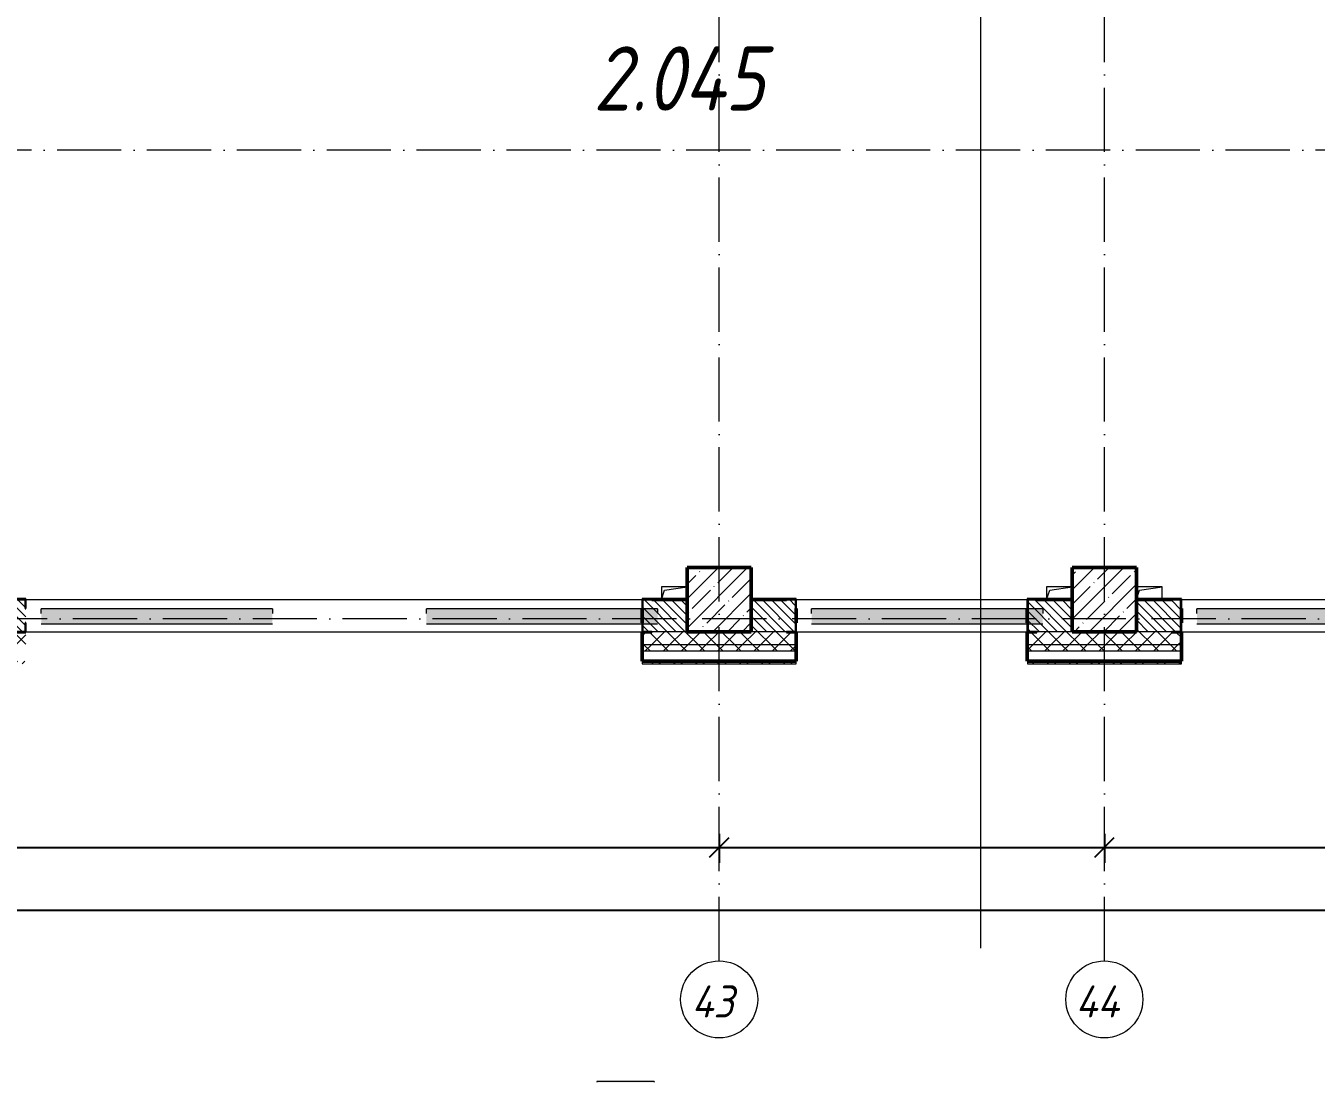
# Model space of a CAD drawing. Header units: millimetres. Extents: x -356862 to 418287, y 0 to 839748.
# Drawn here: x 38541 to 48591, y 305116 to 313343 of the extents above; entities that cross this region are included whole.
import ezdxf

# ---------------------------------------------------------------- set-up
doc = ezdxf.new("R2010")
doc.units = ezdxf.units.MM
doc.linetypes.add('50_200_ШТРИХ_1Т_ш5_п1_п1_', pattern=[700, 500, -100, 0, -100])
for name, color, linetype, lineweight in [('A-____-____-DIMS', 7, 'Continuous', 9), ('A-GENM-____-MCUT', 7, 'Continuous', 25), ('A-GENM-____-OTLN', 7, 'Continuous', 9), ('A-GENM-____-OTLN-1', 7, 'Continuous', 25), ('A-GLAZ-____-OTLN', 7, 'Continuous', 9), ('A-WALL-____-MCUT-2', 7, 'Continuous', 50), ('A-WALL-____-MCUT-3', 7, 'Continuous', 9), ('A-WALL-____-OTLN', 7, 'Continuous', 9), ('A-WALL-____-PATT-1', 7, 'Continuous', 9), ('A-WALL-FNSH-MCUT-1', 7, 'Continuous', 9), ('S-COLS-____-MCUT', 7, 'Continuous', 50), ('S-COLS-____-OTLN', 7, 'Continuous', 9), ('S-GRID-____-IDEN', 7, 'Continuous', 9), ('S-GRID-____-OTLN-1', 7, '50_200_ШТРИХ_1Т_ш5_п1_п1_', 9), ('Марки помещений', 7, 'Continuous', 9)]:
    doc.layers.add(name, color=color, linetype=linetype, lineweight=lineweight)
doc.layers.add('A-GLAZ-____-OTLN-1', color=7, linetype='Continuous', lineweight=9, true_color=0xc0c0c0)
doc.layers.add('G-____-____-SYMB-1', color=9, linetype='Continuous', lineweight=9, true_color=0x808080)
doc.styles.add('ISOCPEUR_I', font='isocpeui.ttf', dxfattribs={"width": 0.9, "height": 2.5})
doc.styles.add('ISOCPEUR_I_3', font='isocpeui.ttf', dxfattribs={"width": 0.85, "height": 2.2})
doc.dimstyles.new('ISO-2_5_0_9К_БОЛЬШОЙ_ОСИ', dxfattribs={"dimscale": 304.8, "dimtxt": 248.995294, "dimasz": 0.492126, "dimexe": 0.393701, "dimexo": 0, "dimgap": 0, "dimtad": 1, "dimdec": 0, "dimzin": 0, "dimdsep": 46, "dimtxsty": 'ISOCPEUR_I', "dimblk1": 'OBLIQUE', "dimblk2": 'OBLIQUE', "dimsah": 1, "dimcen": 0.09, "dimdle": 0.393701, "dimazin": 0, "dimtfac": 1, "dimtdec": 4, "dimtix": 1, "dimtmove": 0, "dimatfit": 3, "dimfxl": 1, "dimtvp": 1, "dimtolj": 1, "dimtzin": 0, "dimarcsym": 2})
pattern_1 = [(45, (-15659.08, 310542.9), (-70.71068, 70.71068), []), (135, (-15659.08, 310542.9), (-70.71068, -70.71068), [])]
pattern_2 = [(135, (-15659.08, 310542.9), (-35.35534, -35.35534), [])]

# ---------------------------------------------------------------- blocks, each defined once
blk = doc.blocks.new('BSC_Колонна _Прямоугольная - 500х500-V52-АР1_План отверстий 2 этажа в осях 1-64_А-ГГ')
at = {"layer": 'S-COLS-____-OTLN'}
h = blk.add_hatch(dxfattribs=at)
h.set_pattern_fill('FP_81', color=256, style=0, pattern_type=2)
h.set_pattern_definition([(45, (-59600, 1668.96), (-114.04925, 114.04925), []), (45, (-59485.95, 1668.96), (-114.04925, 114.04925), [201.613, -40.323, 3.353, -36.97])])
h.paths.add_polyline_path([(-250, -250), (250, -250), (250, 250), (-250, 250)], flags=0)
at = {"layer": 'S-COLS-____-MCUT'}
for p, q in [((250, 250), (-250, 250)), ((-250, 250), (-250, -250)), ((250, -250), (250, 250)), ((-250, -250), (250, -250))]:
    blk.add_line(p, q, dxfattribs=at)
blk = doc.blocks.new('BSC_Колонна _Прямоугольная - 500х500-V91-АР1_План отверстий 2 этажа в осях 1-64_А-ГГ')
at = {"layer": 'S-COLS-____-OTLN'}
h = blk.add_hatch(dxfattribs=at)
h.set_pattern_fill('FP_120', color=256, style=0, pattern_type=2)
h.set_pattern_definition([(45, (-62600, 1668.96), (-114.04925, 114.04925), []), (45, (-62485.95, 1668.96), (-114.04925, 114.04925), [201.613, -40.323, 3.353, -36.97])])
h.paths.add_polyline_path([(-250, -250), (250, -250), (250, 250), (-250, 250), (-250, -175)], flags=0)
at = {"layer": 'S-COLS-____-MCUT'}
for p, q in [((250, 250), (-250, 250)), ((-250, 250), (-250, -250)), ((250, -250), (250, 250)), ((-250, -250), (250, -250))]:
    blk.add_line(p, q, dxfattribs=at)
blk = doc.blocks.new('Фахверк_СКБ_Уголок - 250_2700-27497298-АР1_План отверстий 2 этажа в осях 1-64_А-ГГ')
at = {"layer": 'A-GENM-____-MCUT'}
for p, q in [((200, 181), (125, 181)), ((125, 181), (125, 106)), ((125, 106), (131, 106)), ((131, 106), (131, 175)), ((131, 175), (200, 175)), ((200, 175), (200, 181)), ((131, -6), (125, -6)), ((125, -6), (125, -81)), ((125, -81), (200, -81)), ((131, -75), (131, -6)), ((200, -75), (131, -75)), ((200, -81), (200, -75))]:
    blk.add_line(p, q, dxfattribs=at)
blk = doc.blocks.new('Л_Общий_Лючок - Лючок-29677405-АР1_План отверстий 2 этажа в осях 1-64_А-ГГ')
at = {"layer": 'A-GLAZ-____-OTLN-1'}
blk.add_hatch(color=256, dxfattribs=at).paths.add_polyline_path([(400, 0), (424, 0), (424, 6), (-24, 6), (-24, 0), (0, 0)], flags=0)
at = {"layer": 'A-GLAZ-____-OTLN'}
for p, q in [((424, 6), (-24, 6)), ((-24, 6), (-24, 0)), ((424, 6), (424, 0))]:
    blk.add_line(p, q, dxfattribs=at)
blk = doc.blocks.new('AR_Отверстие прямоугольное _в плите_ - AR_Отверстие прямоугольное _в плите_-V161-АР1_План отверстий 2 этажа в осях 1-64_А-ГГ')
at = {"layer": 'A-GENM-____-OTLN'}
for p, q in [((100, 50), (-100, 50)), ((-100, 50), (-100, -50)), ((-100, -50), (-75, 25)), ((-75, 25), (100, 50))]:
    blk.add_line(p, q, dxfattribs=at)
blk = doc.blocks.new('AR_Отверстие прямоугольное _в плите_ - AR_Отверстие прямоугольное _в плите_-30510712-АР1_План отверстий 2 этажа в осях 1-64_А-ГГ')
at = {"layer": 'A-GENM-____-OTLN'}
for p, q in [((100, 50), (-100, 50)), ((-100, -50), (-75, 25)), ((-75, 25), (100, 50)), ((100, -50), (100, 50))]:
    blk.add_line(p, q, dxfattribs=at)
blk = doc.blocks.new('Отлив_СКБ - Отлив витража_120_НВФ-31885689-АР1_План отверстий 2 этажа в осях 1-64_А-ГГ')
at = {"layer": 'A-GLAZ-____-OTLN-1'}
for points in [[(1800, 2), (1800, 120), (0, 120), (0, 2), (1103, 2)], [(1103, 0), (1800, 0), (1800, 2), (0, 2), (0, 0)]]:
    blk.add_hatch(color=256, dxfattribs=at).paths.add_polyline_path(points, flags=0)
at = {"layer": 'A-GLAZ-____-OTLN'}
for p, q in [((0, 83), (0, 120)), ((1800, 120), (0, 120)), ((1800, 120), (1800, 83)), ((0, 2), (1800, 2)), ((1800, 0), (0, 0))]:
    blk.add_line(p, q, dxfattribs=at)
blk = doc.blocks.new('Ось сетки - Круг_Ø6_00__ISO-2_5_0_9K_-25732049-АР1_План отверстий 2 этажа в осях 1-64_А-ГГ')
at = {"layer": 'S-GRID-____-IDEN'}
blk.add_circle((0, 0), 3, dxfattribs=at)
blk = doc.blocks.new('_Oblique')
at = {"color": 0, "linetype": 'ByBlock', "lineweight": -2}
blk.add_line((-0.5, -0.5), (0.5, 0.5), dxfattribs=at)
blk = doc.blocks.new('*D9260')
at = {"layer": 'A-____-____-DIMS', "color": 0, "lineweight": -2, "transparency": 16777216}
for p, q in [((37941, 307050), (37941, 306824)), ((43941, 307050), (43941, 306824)), ((37821, 306944), (44061, 306944))]:
    blk.add_line(p, q, dxfattribs=at)
at = {"layer": 'Defpoints', "color": 0, "transparency": 16777216}
for p in [(37941, 307050), (43941, 307050), (43941, 306944)]:
    blk.add_point(p, dxfattribs=at)
at = {"layer": 'A-____-____-DIMS', "color": 0, "lineweight": -2, "transparency": 16777216, "xscale": 150, "yscale": 150, "zscale": 150, "rotation": 180}
blk.add_blockref('_Oblique', (37941, 306944), dxfattribs=at)
at = {"layer": 'A-____-____-DIMS', "color": 0, "lineweight": -2, "transparency": 16777216, "xscale": 150, "yscale": 150, "zscale": 150}
blk.add_blockref('_Oblique', (43941, 306944), dxfattribs=at)
at = {"layer": 'A-____-____-DIMS', "color": 0, "transparency": 16777216, "insert": (40941, 306946), "char_height": 2.5, "width": 758.48, "attachment_point": 5, "style": 'ISOCPEUR_I'}
blk.add_mtext('\\A1;6000', dxfattribs=at)
blk = doc.blocks.new('*D9261')
at = {"layer": 'A-____-____-DIMS', "color": 0, "lineweight": -2, "transparency": 16777216}
for p, q in [((43941, 307050), (43941, 306824)), ((46941, 307050), (46941, 306824)), ((43821, 306944), (47061, 306944))]:
    blk.add_line(p, q, dxfattribs=at)
at = {"layer": 'Defpoints', "color": 0, "transparency": 16777216}
for p in [(43941, 307050), (46941, 307050), (46941, 306944)]:
    blk.add_point(p, dxfattribs=at)
at = {"layer": 'A-____-____-DIMS', "color": 0, "lineweight": -2, "transparency": 16777216, "xscale": 150, "yscale": 150, "zscale": 150, "rotation": 180}
blk.add_blockref('_Oblique', (43941, 306944), dxfattribs=at)
at = {"layer": 'A-____-____-DIMS', "color": 0, "lineweight": -2, "transparency": 16777216, "xscale": 150, "yscale": 150, "zscale": 150}
blk.add_blockref('_Oblique', (46941, 306944), dxfattribs=at)
at = {"layer": 'A-____-____-DIMS', "color": 0, "transparency": 16777216, "insert": (45441, 306946), "char_height": 2.5, "width": 758.48, "attachment_point": 5, "style": 'ISOCPEUR_I'}
blk.add_mtext('\\A1;3000', dxfattribs=at)
blk = doc.blocks.new('*D9262')
at = {"layer": 'A-____-____-DIMS', "color": 0, "lineweight": -2, "transparency": 16777216}
for p, q in [((46941, 307050), (46941, 306824)), ((52941, 307050), (52941, 306824)), ((46821, 306944), (53061, 306944))]:
    blk.add_line(p, q, dxfattribs=at)
at = {"layer": 'Defpoints', "color": 0, "transparency": 16777216}
for p in [(46941, 307050), (52941, 307050), (52941, 306944)]:
    blk.add_point(p, dxfattribs=at)
at = {"layer": 'A-____-____-DIMS', "color": 0, "lineweight": -2, "transparency": 16777216, "xscale": 150, "yscale": 150, "zscale": 150, "rotation": 180}
blk.add_blockref('_Oblique', (46941, 306944), dxfattribs=at)
at = {"layer": 'A-____-____-DIMS', "color": 0, "lineweight": -2, "transparency": 16777216, "xscale": 150, "yscale": 150, "zscale": 150}
blk.add_blockref('_Oblique', (52941, 306944), dxfattribs=at)
at = {"layer": 'A-____-____-DIMS', "color": 0, "transparency": 16777216, "insert": (49941, 306946), "char_height": 2.5, "width": 758.48, "attachment_point": 5, "style": 'ISOCPEUR_I'}
blk.add_mtext('\\A1;6000', dxfattribs=at)
blk = doc.blocks.new('*D9309')
at = {"layer": 'A-____-____-DIMS', "color": 0, "lineweight": -2, "transparency": 16777216}
for p, q in [((-18009, 306562), (-18009, 306336)), ((85491, 306562), (85491, 306336)), ((-18129, 306456), (85611, 306456))]:
    blk.add_line(p, q, dxfattribs=at)
at = {"layer": 'Defpoints', "color": 0, "transparency": 16777216}
for p in [(-18009, 306562), (85491, 306562), (85491, 306456)]:
    blk.add_point(p, dxfattribs=at)
at = {"layer": 'A-____-____-DIMS', "color": 0, "lineweight": -2, "transparency": 16777216, "xscale": 150, "yscale": 150, "zscale": 150, "rotation": 180}
blk.add_blockref('_Oblique', (-18009, 306456), dxfattribs=at)
at = {"layer": 'A-____-____-DIMS', "color": 0, "lineweight": -2, "transparency": 16777216, "xscale": 150, "yscale": 150, "zscale": 150}
blk.add_blockref('_Oblique', (85491, 306456), dxfattribs=at)
at = {"layer": 'A-____-____-DIMS', "color": 0, "transparency": 16777216, "insert": (33741, 306457), "char_height": 2.5, "width": 1080.26, "attachment_point": 5, "style": 'ISOCPEUR_I'}
blk.add_mtext('\\A1;103500', dxfattribs=at)

msp = doc.modelspace()

# ---------------------------------------------------------------- hatches: boundary and pattern name
at = {"layer": 'A-WALL-____-PATT-1'}
h = msp.add_hatch(dxfattribs=at)
h.set_pattern_fill('FP_6', color=256, style=0, pattern_type=2)
h.set_pattern_definition(pattern_2)
h.paths.add_polyline_path([(43537.2827, 308623.9433), (43690.9187, 308623.9433), (43690.9187, 308873.9433), (43346.9187, 308873.9433), (43346.9187, 308804.9433), (43340.9187, 308804.9433), (43340.9187, 308692.9433), (43346.9187, 308692.9433), (43346.9187, 308623.9433), (43415.9187, 308623.9433)], flags=0)
h.paths.add_polyline_path([(38465.9187, 308623.9433), (38534.9187, 308623.9433), (38534.9187, 308692.9433), (38540.9083, 308692.9433), (38540.9083, 308804.9433), (38534.9187, 308804.9433), (38534.9187, 308873.9433), (38190.9187, 308873.9433), (38190.9187, 308623.9433), (38234.8899, 308623.9433)], flags=0)
h = msp.add_hatch(dxfattribs=at)
h.set_pattern_fill('FP_6', color=256, style=0, pattern_type=2)
h.set_pattern_definition(pattern_2)
h.paths.add_polyline_path([(44534.9187, 308623.9433), (44534.9187, 308692.9433), (44540.9187, 308692.9433), (44540.9187, 308804.9433), (44534.9187, 308804.9433), (44534.9187, 308873.9433), (44190.9187, 308873.9433), (44190.9187, 308623.9433), (44465.9187, 308623.9433)], flags=0)
h.paths.add_polyline_path([(46690.9187, 308623.9433), (46690.9187, 308873.9433), (46346.9187, 308873.9433), (46346.9187, 308804.9433), (46340.9187, 308804.9433), (46340.9187, 308692.9433), (46346.9187, 308692.9433), (46346.9187, 308623.9433), (46415.9187, 308623.9433)], flags=0)
h = msp.add_hatch(dxfattribs=at)
h.set_pattern_fill('FP_6', color=256, style=0, pattern_type=2)
h.set_pattern_definition(pattern_2)
h.paths.add_polyline_path([(52374.6042, 308623.9433), (52690.9187, 308623.9433), (52690.9187, 308873.9433), (52346.9187, 308873.9433), (52346.9187, 308804.9433), (52340.9187, 308804.9433), (52340.9187, 308692.9433), (52346.9187, 308692.9433), (52346.9187, 308623.9433)], flags=0)
h.paths.add_polyline_path([(50534.9187, 308623.9433), (50534.9187, 308692.9433), (50540.6156, 308692.9433), (50540.6156, 308804.9433), (50534.9187, 308804.9433), (50534.9187, 308873.9433), (49346.9187, 308873.9433), (49346.9187, 308804.9433), (49340.9187, 308804.9433), (49340.9187, 308692.9433), (49346.9187, 308692.9433), (49346.9187, 308623.9433), (50465.9187, 308623.9433)], flags=0)
h.paths.add_polyline_path([(47465.9187, 308623.9433), (47534.9187, 308623.9433), (47534.9187, 308692.9433), (47540.9187, 308692.9433), (47540.9187, 308804.9433), (47534.9187, 308804.9433), (47534.9187, 308873.9433), (47190.9187, 308873.9433), (47190.9187, 308623.9433)], flags=0)
h = msp.add_hatch(dxfattribs=at)
h.set_pattern_fill('FP_1', color=256, style=0, pattern_type=2)
h.set_pattern_definition(pattern_1)
h.paths.add_polyline_path([(85590.9187, 308523.9433), (85590.9187, 308623.9433), (76565.9187, 308623.9433), (76565.9187, 308617.9433), (76490.9187, 308617.9433), (76490.9187, 308523.9433), (85090.9187, 308523.9433)], flags=0)
h.paths.add_polyline_path([(74690.9187, 308523.9433), (74690.9187, 308617.9433), (74615.9187, 308617.9433), (74615.9187, 308623.9433), (66740.9187, 308623.9433), (66740.9187, 308523.9433), (74467.9078, 308523.9433)], flags=0)
h.paths.add_polyline_path([(65240.9187, 308523.9433), (65740.9187, 308523.9433), (65740.9187, 308623.9433), (64615.9187, 308623.9433), (64615.9187, 308617.9433), (64540.9187, 308617.9433), (64540.9187, 308523.9433), (64615.9187, 308523.9433)], flags=0)
h.paths.add_polyline_path([(55340.9187, 308523.9433), (56740.9187, 308523.9433), (56740.9187, 308623.9433), (55415.9187, 308623.9433), (55415.9187, 308617.9433), (55340.9187, 308617.9433)], flags=0)
h.paths.add_polyline_path([(53190.9187, 308523.9433), (53540.9187, 308523.9433), (53540.9187, 308617.9433), (53465.9187, 308617.9433), (53465.9187, 308623.9433), (52415.9187, 308623.9433), (52415.9187, 308617.9433), (52340.9187, 308617.9433), (52340.9187, 308523.9433), (52690.9187, 308523.9433)], flags=0)
h.paths.add_polyline_path([(50540.6156, 308523.9433), (50540.6156, 308617.9433), (50465.9187, 308617.9433), (50465.9187, 308623.9433), (49415.9187, 308623.9433), (49415.9187, 308617.9433), (49340.9187, 308617.9433), (49340.9187, 308523.9433), (49723.4078, 308523.9433)], flags=0)
h.paths.add_polyline_path([(47540.9187, 308523.9433), (47540.9187, 308617.9433), (47465.9187, 308617.9433), (47465.9187, 308623.9433), (46415.9187, 308623.9433), (46415.9187, 308617.9433), (46340.9187, 308617.9433), (46340.9187, 308523.9433), (47072.2113, 308523.9433)], flags=0)
h.paths.add_polyline_path([(43690.9187, 308523.9433), (44540.9187, 308523.9433), (44540.9187, 308617.9433), (44465.9187, 308617.9433), (44465.9187, 308623.9433), (43415.9187, 308623.9433), (43415.9187, 308617.9433), (43340.9187, 308617.9433), (43340.9083, 308523.9433), (43537.2827, 308523.9433)], flags=0)
h.paths.add_polyline_path([(38234.8899, 308523.9433), (38540.9083, 308523.9433), (38540.9083, 308617.9433), (38465.9187, 308617.9433), (38465.9187, 308623.9433), (37415.9187, 308623.9433), (37415.9187, 308617.9433), (37340.9187, 308617.9433), (37340.9135, 308523.9433), (38190.9187, 308523.9433)], flags=0)
h.paths.add_polyline_path([(34340.9187, 308523.9433), (35540.9135, 308523.9433), (35540.9135, 308617.9433), (35465.9187, 308617.9433), (35465.9187, 308623.9433), (34415.9187, 308623.9433), (34415.9187, 308617.9433), (34340.9187, 308617.9433)], flags=0)
h.paths.add_polyline_path([(32048.7649, 308523.9433), (32540.9187, 308523.9433), (32540.9187, 308617.9433), (32465.9187, 308617.9433), (32465.9187, 308623.9433), (31415.9187, 308623.9433), (31415.9187, 308617.9433), (31340.9187, 308617.9433), (31340.9187, 308523.9433), (31415.9187, 308523.9433)], flags=0)
h.paths.add_polyline_path([(29397.5685, 308523.9433), (29540.9187, 308523.9433), (29540.9187, 308617.9433), (29465.9187, 308617.9433), (29465.9187, 308623.9433), (28415.9187, 308623.9433), (28415.9187, 308617.9433), (28340.9187, 308617.9433), (28340.9187, 308523.9433), (29190.9187, 308523.9433)], flags=0)
h.paths.add_polyline_path([(26540.9187, 308523.9433), (26540.9187, 308617.9433), (26465.9187, 308617.9433), (26465.9187, 308623.9433), (25415.9187, 308623.9433), (25415.9187, 308617.9433), (25340.9187, 308617.9433), (25340.9187, 308523.9433), (26465.9187, 308523.9433)], flags=0)
h.paths.add_polyline_path([(23540.9187, 308523.9433), (23540.9187, 308617.9433), (23465.9187, 308618.5861), (23465.9187, 308623.9433), (22140.9187, 308623.9433), (22140.9187, 308523.9433), (23534.9187, 308523.9433)], flags=0)
h.paths.add_polyline_path([(19140.9187, 308523.9433), (20340.9187, 308523.9433), (20340.9187, 308617.9433), (20265.9187, 308617.9433), (20265.9187, 308623.9433), (19140.9187, 308623.9433)], flags=0)
h.paths.add_polyline_path([(17334.9187, 308523.9433), (17340.9187, 308523.9433), (17340.9187, 308617.9433), (17265.9187, 308617.9433), (17265.9187, 308623.9433), (16215.9187, 308623.9433), (16215.9187, 308617.9433), (16140.9187, 308617.9433), (16141.5863, 308523.9433), (17265.9187, 308523.9433)], flags=0)
h.paths.add_polyline_path([(14265.9187, 308523.9433), (14340.9187, 308523.9433), (14340.9187, 308617.9433), (14265.9187, 308617.9433), (14265.9187, 308623.9433), (13140.9187, 308623.9433), (13140.9187, 308523.9433), (13640.9187, 308523.9433)], flags=0)
h.paths.add_polyline_path([(10640.9187, 308523.9433), (11340.9187, 308523.9433), (11340.9187, 308617.9433), (11265.9187, 308617.9433), (11265.9187, 308623.9433), (10140.9187, 308623.9433), (10140.9187, 308523.9433)], flags=0)
h.paths.add_polyline_path([(8340.9187, 308523.9433), (8340.9187, 308617.9433), (8265.9187, 308617.9433), (8265.9187, 308623.9433), (7215.9187, 308623.9433), (7215.9187, 308617.9433), (7140.9187, 308617.9433), (7140.9187, 308523.9433), (7304.2649, 308523.9433)], flags=0)
h.paths.add_polyline_path([(5265.9187, 308523.9433), (5340.9187, 308523.9433), (5340.9187, 308617.9433), (5265.9187, 308617.9433), (5265.9187, 308623.9433), (4140.9187, 308623.9433), (4140.9187, 308523.9433), (4653.0684, 308523.9433)], flags=0)
h.paths.add_polyline_path([(1140.9187, 308523.9433), (2340.9187, 308523.9433), (2340.9187, 308617.9433), (2265.9187, 308617.9433), (2265.9187, 308623.9433), (1140.9187, 308623.9433)], flags=0)
h.paths.add_polyline_path([(-659.0813, 308523.9433), (-659.0813, 308617.9433), (-734.0813, 308617.9433), (-734.0813, 308623.9433), (-1784.0813, 308623.9433), (-1784.0813, 308617.9433), (-1859.0813, 308617.9433), (-1859.0813, 308523.9433), (-759.0813, 308523.9433)], flags=0)
h.paths.add_polyline_path([(-2859.0813, 308523.9433), (-2859.0813, 308617.9433), (-2934.0813, 308617.9433), (-2934.0813, 308623.9433), (-8184.0813, 308623.9433), (-8184.0813, 308617.9433), (-8259.0813, 308617.9433), (-8259.0813, 308523.9433), (-3300.5209, 308523.9433)], flags=0)
h.paths.add_polyline_path([(-10359.0813, 308523.9433), (-9259.0813, 308523.9433), (-9259.0813, 308617.9433), (-9334.0813, 308617.9433), (-9334.0813, 308623.9433), (-18109.0813, 308623.9433), (-18109.0813, 308523.9433), (-10370.378, 308523.9433)], flags=0)
h = msp.add_hatch(dxfattribs=at)
h.set_pattern_fill('FP_1', color=256, style=0, pattern_type=2)
h.set_pattern_definition(pattern_1)
h.paths.add_polyline_path([(85590.9187, 308473.9433), (85690.9187, 308473.9433), (85690.9187, 308523.9433), (76490.9187, 308523.9433), (76490.9187, 308473.9433), (85072.6935, 308473.9433)], flags=0)
h.paths.add_polyline_path([(73584.1756, 308473.9433), (74690.9187, 308473.9433), (74690.9187, 308523.9433), (66740.9187, 308523.9433), (66740.9187, 308473.9433), (72700.4435, 308473.9433)], flags=0)
h.paths.add_polyline_path([(64540.9187, 308473.9433), (65740.9187, 308473.9433), (65740.9187, 308523.9433), (64540.9187, 308523.9433)], flags=0)
h.paths.add_polyline_path([(56740.9187, 308473.9433), (56740.9187, 308523.9433), (55340.9187, 308523.9433), (55340.9187, 308473.9433), (55909.5328, 308473.9433)], flags=0)
h.paths.add_polyline_path([(53540.9187, 308473.9433), (53540.9187, 308523.9433), (52340.9187, 308523.9433), (52340.9187, 308473.9433), (53258.3363, 308473.9433)], flags=0)
h.paths.add_polyline_path([(49723.4078, 308473.9433), (50540.6156, 308473.9433), (50540.6156, 308523.9433), (49340.9187, 308523.9433), (49340.9187, 308473.9433)], flags=0)
h.paths.add_polyline_path([(47540.9187, 308473.9433), (47540.9187, 308523.9433), (46340.9187, 308523.9433), (46340.9187, 308473.9433), (47072.2113, 308473.9433)], flags=0)
h.paths.add_polyline_path([(44421.0149, 308473.9433), (44540.9187, 308473.9433), (44540.9187, 308523.9433), (43340.9083, 308523.9433), (43340.9083, 308473.9433), (43537.2827, 308473.9433)], flags=0)
h.paths.add_polyline_path([(38540.9083, 308473.9433), (38540.9083, 308523.9433), (37340.9135, 308523.9433), (37340.9135, 308473.9433), (38234.8899, 308473.9433)], flags=0)
h.paths.add_polyline_path([(35540.9135, 308473.9433), (35540.9135, 308523.9433), (34340.9187, 308523.9433), (34340.9187, 308473.9433), (34699.9613, 308473.9433)], flags=0)
h.paths.add_polyline_path([(31340.9187, 308473.9433), (32540.9187, 308473.9433), (32540.9187, 308523.9433), (31340.9187, 308523.9433)], flags=0)
h.paths.add_polyline_path([(29397.5685, 308473.9433), (29540.9187, 308473.9433), (29540.9187, 308523.9433), (28340.9187, 308523.9433), (28340.9187, 308473.9433), (28513.8363, 308473.9433)], flags=0)
h.paths.add_polyline_path([(26540.9187, 308473.9433), (26540.9187, 308523.9433), (25340.9187, 308523.9433), (25340.9187, 308473.9433), (25862.6399, 308473.9433)], flags=0)
h.paths.add_polyline_path([(23211.4434, 308473.9433), (23540.9187, 308473.9433), (23540.9187, 308523.9433), (22140.9187, 308523.9433), (22140.9187, 308473.9433), (22327.7113, 308473.9433)], flags=0)
h.paths.add_polyline_path([(20340.9187, 308473.9433), (20340.9187, 308523.9433), (19140.9187, 308523.9433), (19140.9187, 308473.9433), (19676.5149, 308473.9433)], flags=0)
h.paths.add_polyline_path([(17340.9187, 308473.9433), (17340.9187, 308523.9433), (16140.9187, 308523.9433), (16141.5863, 308473.9433)], flags=0)
h.paths.add_polyline_path([(14340.9187, 308473.9433), (14340.9187, 308523.9433), (13140.9187, 308523.9433), (13140.9187, 308473.9433)], flags=0)
h.paths.add_polyline_path([(10140.9187, 308473.9433), (11340.9187, 308473.9433), (11340.9187, 308523.9433), (10140.9187, 308523.9433)], flags=0)
h.paths.add_polyline_path([(8340.9187, 308473.9433), (8340.9187, 308523.9433), (7140.9187, 308523.9433), (7140.9187, 308473.9433), (7304.2649, 308473.9433)], flags=0)
h.paths.add_polyline_path([(5340.9187, 308473.9433), (5340.9187, 308523.9433), (4140.9187, 308523.9433), (4140.9187, 308473.9433), (4653.0684, 308473.9433)], flags=0)
h.paths.add_polyline_path([(2340.9187, 308473.9433), (2340.9187, 308523.9433), (1140.9187, 308523.9433), (1140.9187, 308473.9433), (2001.872, 308473.9433)], flags=0)
h.paths.add_polyline_path([(-659.0813, 308473.9433), (-659.0813, 308523.9433), (-1859.0813, 308523.9433), (-1859.0813, 308473.9433), (-1533.0566, 308473.9433)], flags=0)
h.paths.add_polyline_path([(-2859.0813, 308473.9433), (-2859.0813, 308523.9433), (-8259.0813, 308523.9433), (-8259.0813, 308473.9433), (-3300.5209, 308473.9433)], flags=0)
h.paths.add_polyline_path([(-9259.0813, 308473.9433), (-9259.0813, 308523.9433), (-18209.0813, 308523.9433), (-18209.0813, 308473.9433), (-10370.378, 308473.9433)], flags=0)
h = msp.add_hatch(dxfattribs=at)
h.set_pattern_fill('FP_3', color=256, style=0, pattern_type=2)
h.set_pattern_definition([(45, (-15659.08, 310542.9), (-85.53659, 85.53659), []), (45, (-15602.06, 310542.9), (-85.53659, 85.53659), [])])
h.paths.add_polyline_path([(55909.5328, 308373.9433), (56205.9187, 308373.9433), (56205.9187, 308393.9433), (55341.9187, 308393.9433), (55341.9187, 308373.9433)], flags=0)
h.paths.add_polyline_path([(53258.3363, 308373.9433), (53540.9187, 308373.9433), (53540.9187, 308393.9433), (52340.9187, 308393.9433), (52340.9187, 308373.9433), (52374.6042, 308373.9433)], flags=0)
h.paths.add_polyline_path([(50540.6156, 308373.9433), (50540.6156, 308393.9433), (49340.9187, 308393.9433), (49340.9187, 308373.9433), (49723.4078, 308373.9433)], flags=0)
h.paths.add_polyline_path([(46341.9187, 308373.9433), (47540.9187, 308373.9433), (47540.9187, 308393.9433), (46341.9187, 308393.9433)], flags=0)
h.paths.add_polyline_path([(44421.0149, 308373.9433), (44540.9187, 308373.9433), (44540.9187, 308393.9433), (43340.9187, 308393.9433), (43340.9187, 308373.9433), (43537.2827, 308373.9433)], flags=0)
h.paths.add_polyline_path([(37351.1577, 308373.9433), (38540.9187, 308373.9433), (38540.9187, 308393.9433), (37340.9187, 308393.9433), (37340.9187, 308373.9433)], flags=0)
h.paths.add_polyline_path([(35540.9187, 308373.9433), (35540.9187, 308393.9433), (34340.9187, 308393.9433), (34340.9187, 308373.9433), (34699.9613, 308373.9433)], flags=0)
h.paths.add_polyline_path([(32048.7649, 308373.9433), (32540.9187, 308373.9433), (32540.9187, 308393.9433), (31340.9187, 308393.9433), (31340.9187, 308373.9433)], flags=0)
h.paths.add_polyline_path([(29397.5685, 308373.9433), (29540.9187, 308373.9433), (29540.9187, 308393.9433), (28340.9187, 308393.9433), (28340.9187, 308373.9433), (28513.8363, 308373.9433)], flags=0)
h.paths.add_polyline_path([(25862.6399, 308373.9433), (26540.9187, 308373.9433), (26540.9187, 308393.9433), (25340.9187, 308393.9433), (25340.9187, 308373.9433)], flags=0)
h.paths.add_polyline_path([(23211.4434, 308373.9433), (23540.9187, 308373.9433), (23540.9187, 308393.9433), (22675.9187, 308393.9433), (22675.9187, 308373.9433)], flags=0)

# ---------------------------------------------------------------- linework, layer by layer
at = {"layer": 'A-WALL-____-MCUT-2'}
for p, q in [((43690.9187, 308873.9433), (43415.9187, 308873.9433)), ((44465.9187, 308873.9433), (44190.9187, 308873.9433)), ((46690.9187, 308873.9433), (46415.9187, 308873.9433)), ((47465.9187, 308873.9433), (47190.9187, 308873.9433)), ((43340.9083, 308804.9433), (43340.9083, 308692.9433)), ((44540.9187, 308692.9433), (44540.9187, 308804.9433)), ((46340.9187, 308804.9433), (46340.9187, 308692.9433)), ((47540.9187, 308692.9433), (47540.9187, 308804.9433)), ((43340.9083, 308617.9433), (43340.9083, 308393.9433)), ((44540.9187, 308393.9433), (44540.9187, 308617.9433)), ((46340.9187, 308617.9433), (46340.9187, 308393.9433)), ((47540.9187, 308393.9433), (47540.9187, 308617.9433)), ((43340.9083, 308393.9433), (44540.9187, 308393.9433)), ((46340.9187, 308393.9433), (47540.9187, 308393.9433))]:
    msp.add_line(p, q, dxfattribs=at)
at = {"layer": 'A-WALL-____-MCUT-3'}
for p, q in [((43690.9187, 308623.9433), (43415.9187, 308623.9433)), ((44465.9187, 308623.9433), (44190.9187, 308623.9433)), ((46690.9187, 308623.9433), (46415.9187, 308623.9433)), ((47465.9187, 308623.9433), (47190.9187, 308623.9433)), ((43340.9083, 308523.9433), (44540.9187, 308523.9433)), ((43340.9083, 308473.9433), (44540.9187, 308473.9433)), ((46340.9187, 308523.9433), (47540.9187, 308523.9433)), ((46340.9187, 308473.9433), (47540.9187, 308473.9433))]:
    msp.add_line(p, q, dxfattribs=at)
at = {"layer": 'A-WALL-____-OTLN'}
for p, q in [((38540.9187, 308873.9433), (43340.9083, 308873.9433)), ((44540.9187, 308873.9433), (46340.9187, 308873.9433)), ((47540.9187, 308873.9433), (49340.9187, 308873.9433)), ((38540.9187, 308623.9433), (43340.9083, 308623.9433)), ((44540.9187, 308623.9433), (46340.9187, 308623.9433)), ((47540.9187, 308623.9433), (49340.9187, 308623.9433))]:
    msp.add_line(p, q, dxfattribs=at)
at = {"layer": 'A-WALL-FNSH-MCUT-1'}
for p, q in [((43340.9187, 308393.9433), (43340.9187, 308373.9433)), ((43340.9187, 308373.9433), (44540.9187, 308373.9433)), ((44540.9187, 308373.9433), (44540.9187, 308393.9433)), ((46341.9187, 308393.9433), (46341.9187, 308373.9433)), ((46341.9187, 308373.9433), (47540.9187, 308373.9433)), ((47540.9187, 308373.9433), (47540.9187, 308393.9433)), ((47540.9187, 308393.9433), (47540.9187, 308393.9433))]:
    msp.add_line(p, q, dxfattribs=at)
at = {"layer": 'G-____-____-SYMB-1'}
msp.add_line((45975.2274, 360383.6071), (45975.2274, 306158.2119), dxfattribs=at)
at = {"layer": 'S-GRID-____-OTLN-1'}
for p, q in [((43940.9187, 306060.2949), (43940.9187, 320693.4406)), ((46940.9187, 306060.2949), (46940.9187, 320693.4406)), ((88291.5358, 312373.9433), (-20327.8515, 312373.9433)), ((88415.3253, 308723.9433), (-20327.8515, 308723.9433))]:
    msp.add_line(p, q, dxfattribs=at)

# ---------------------------------------------------------------- block references
at = {"layer": 'A-GENM-____-OTLN'}
for name, p in [('AR_Отверстие прямоугольное _в плите_ - AR_Отверстие прямоугольное _в плите_-V161-АР1_План отверстий 2 этажа в осях 1-64_А-ГГ', (43590.9187, 308923.9433)), ('AR_Отверстие прямоугольное _в плите_ - AR_Отверстие прямоугольное _в плите_-V161-АР1_План отверстий 2 этажа в осях 1-64_А-ГГ', (46590.9187, 308923.9433)), ('AR_Отверстие прямоугольное _в плите_ - AR_Отверстие прямоугольное _в плите_-30510712-АР1_План отверстий 2 этажа в осях 1-64_А-ГГ', (47290.9187, 308923.9433))]:
    msp.add_blockref(name, p, dxfattribs=at)
at = {"layer": 'A-GENM-____-OTLN-1', "rotation": 180}
for p in [(38665.9187, 308798.9433), (44665.9187, 308798.9433), (47665.9187, 308798.9433)]:
    msp.add_blockref('Фахверк_СКБ_Уголок - 250_2700-27497298-АР1_План отверстий 2 этажа в осях 1-64_А-ГГ', p, dxfattribs=at)
at = {"layer": 'A-GENM-____-OTLN-1'}
for p in [(43215.9187, 308698.9433), (46215.9187, 308698.9433)]:
    msp.add_blockref('Фахверк_СКБ_Уголок - 250_2700-27497298-АР1_План отверстий 2 этажа в осях 1-64_А-ГГ', p, dxfattribs=at)
at = {"layer": 'A-GLAZ-____-OTLN'}
for name, p in [('Отлив_СКБ - Отлив витража_120_НВФ-31885689-АР1_План отверстий 2 этажа в осях 1-64_А-ГГ', (38661.4337, 308682.553)), ('Отлив_СКБ - Отлив витража_120_НВФ-31885689-АР1_План отверстий 2 этажа в осях 1-64_А-ГГ', (41661.4337, 308682.553)), ('Отлив_СКБ - Отлив витража_120_НВФ-31885689-АР1_План отверстий 2 этажа в осях 1-64_А-ГГ', (44661.4337, 308682.553)), ('Отлив_СКБ - Отлив витража_120_НВФ-31885689-АР1_План отверстий 2 этажа в осях 1-64_А-ГГ', (47661.4337, 308682.553)), ('Л_Общий_Лючок - Лючок-29677405-АР1_План отверстий 2 этажа в осях 1-64_А-ГГ', (43011.4337, 305115.553))]:
    msp.add_blockref(name, p, dxfattribs=at)
at = {"layer": 'S-COLS-____-OTLN'}
for name, p in [('BSC_Колонна _Прямоугольная - 500х500-V52-АР1_План отверстий 2 этажа в осях 1-64_А-ГГ', (43940.9187, 308873.9433)), ('BSC_Колонна _Прямоугольная - 500х500-V91-АР1_План отверстий 2 этажа в осях 1-64_А-ГГ', (46940.9187, 308873.9433))]:
    msp.add_blockref(name, p, dxfattribs=at)
at = {"layer": 'S-GRID-____-IDEN', "xscale": 99.99999999999993, "yscale": 99.99999999999993, "zscale": 99.99999999999993}
for p in [(43940.9187, 305760.2949), (46940.9187, 305760.2949)]:
    msp.add_blockref('Ось сетки - Круг_Ø6_00__ISO-2_5_0_9K_-25732049-АР1_План отверстий 2 этажа в осях 1-64_А-ГГ', p, dxfattribs=at)

# ---------------------------------------------------------------- texts
at = {"layer": 'S-GRID-____-IDEN', "char_height": 250, "attachment_point": 1, "style": 'ISOCPEUR_I'}
for s, insert, width in [('43', (43726.9904, 305869.0696), 425.696062), ('44', (46717.9904, 305869.0696), 447.341625)]:
    msp.add_mtext(s, dxfattribs=dict(at, insert=insert, width=width))
at = {"layer": 'Марки помещений', "insert": (42959.6282, 313182.9993), "char_height": 500, "width": 817.72125, "attachment_point": 1, "style": 'ISOCPEUR_I_3'}
msp.add_mtext('2.045', dxfattribs=at)

# ---------------------------------------------------------------- dimensions: what is measured, and where the dimension line sits
at = {"layer": 'A-____-____-DIMS'}
for base, p1, p2, override, picture, middle in [((43940.9187, 306944.3783), (37940.9187, 307050.4444), (43940.9187, 307050.4444), {"dimpost": '<>', "dimfxl": 6000}, '*D9260', (40940.9187, 306945.6283)), ((46940.9187, 306944.3783), (43940.9187, 307050.4444), (46940.9187, 307050.4444), {"dimpost": '<>', "dimfxl": 3000}, '*D9261', (45440.9187, 306945.6283)), ((52940.9187, 306944.3783), (46940.9187, 307050.4444), (52940.9187, 307050.4444), {"dimpost": '<>', "dimfxl": 6000}, '*D9262', (49940.9187, 306945.6283)), ((85490.9187, 306456.1712), (-18009.0813, 306562.2373), (85490.9187, 306562.2373), {"dimpost": '<>', "dimfxl": 103500}, '*D9309', (33740.9187, 306457.4212))]:
    dim = msp.add_linear_dim(base=base, p1=p1, p2=p2, dimstyle='ISO-2_5_0_9К_БОЛЬШОЙ_ОСИ', override=override, dxfattribs=at)
    dim.commit()
    dim.dimension.update_dxf_attribs({"geometry": picture, "text_midpoint": middle})

doc.saveas('drawing.dxf')
